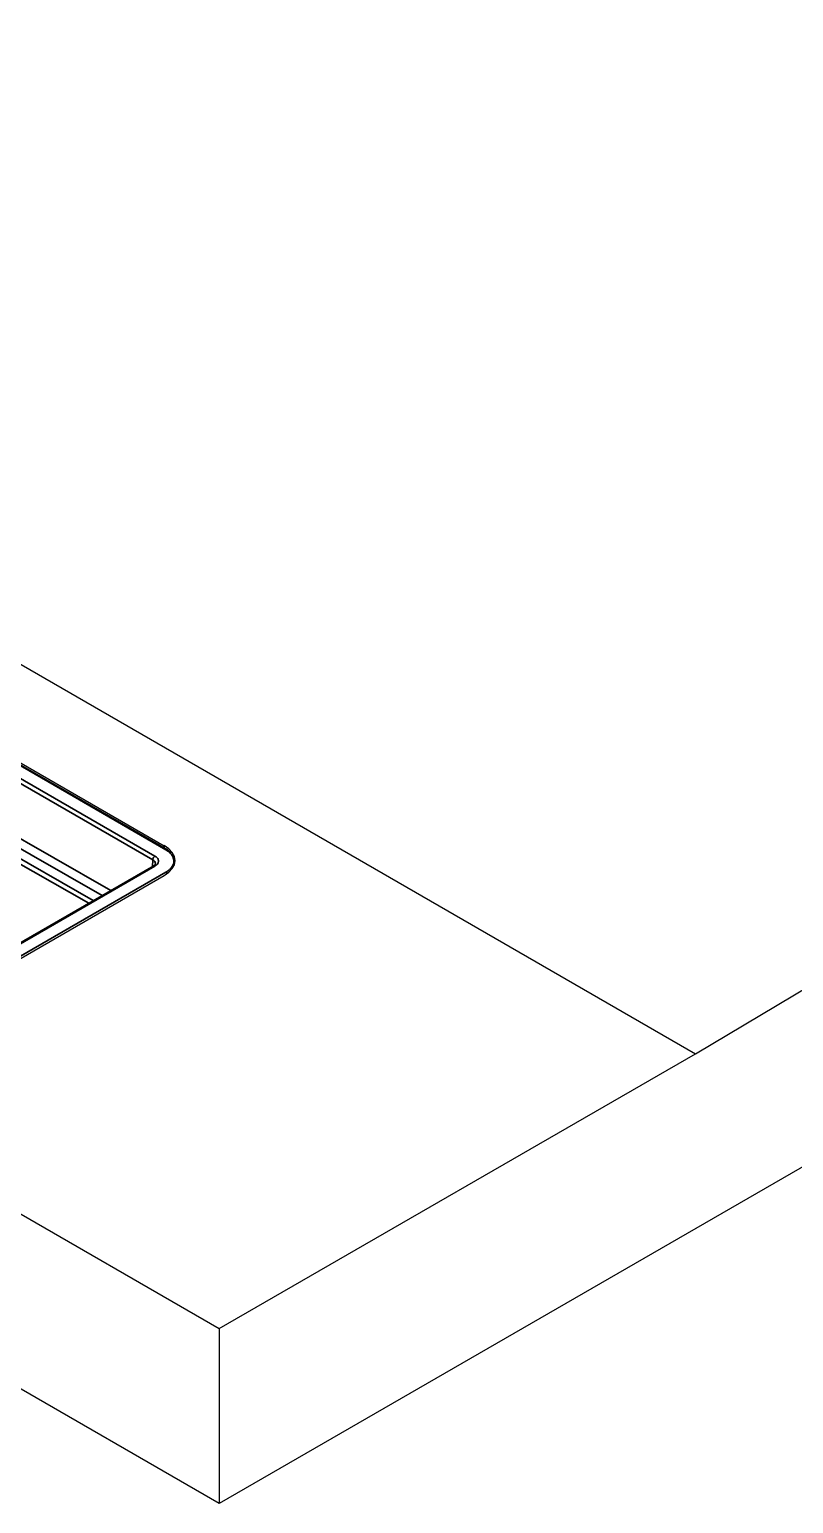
# Model space of a CAD drawing. Header units: millimetres. Extents: x 68 to 2000, y 100 to 2870.
# Drawn here: x 1538.6 to 1601, y 763.9 to 884.4 of the extents above; entities that cross this region are included whole.
import ezdxf

# ---------------------------------------------------------------- set-up
doc = ezdxf.new("R2010")
doc.units = ezdxf.units.MM
doc.header["$LTSCALE"] = 10
doc.layers.add('_Sichtbarkanten', color=7, linetype='Continuous', lineweight=25)
doc.layers.add('Sichtbar schmal (ISO)', color=7, linetype='Continuous', lineweight=35)

msp = doc.modelspace()

# ---------------------------------------------------------------- linework, layer by layer
at = {"layer": '_Sichtbarkanten'}
for p, q in [((1239.44, 1004.8), (1593, 800.68)), ((1593, 800.68), (1907.66, 988.47)), ((1200.55, 982.35), (1554.1, 778.22)), ((1268.43, 979.84), (1549.87, 817.36)), ((1268.89, 979.75), (1549.61, 817.68)), ((1907.66, 968.06), (1554.1, 763.93)), ((1548.72, 816.03), (1531.05, 805.83)), ((1549.61, 815.23), (1532.54, 805.37)), ((1554.1, 778.22), (1593, 800.68)), ((1554.1, 763.93), (1529.53, 778.12)), ((1554.1, 778.22), (1554.1, 763.93))]:
    msp.add_line(p, q, dxfattribs=at)
for centre, major_axis, ratio, start_param, end_param in [((1547.49, 816.46), (3, 0), 0.57735, 5.497787, 7.068583), ((1548.14, 816.22), (-0.75, -0.008), 0.577018, 3.118306, 3.118338)]:
    msp.add_ellipse(centre, major_axis=major_axis, ratio=ratio, start_param=start_param, end_param=end_param, dxfattribs=at)
msp.add_open_spline([(1549.87, 817.36), (1549.99, 817.28), (1550.11, 817.2), (1550.21, 817.12)], degree=3, dxfattribs=at)
msp.add_open_spline([(1548.72, 816.03), (1548.77, 816.06), (1548.81, 816.09), (1548.86, 816.14), (1548.87, 816.16), (1548.89, 816.2), (1548.89, 816.21), (1548.89, 816.22)], degree=3, knots=[0, 0, 0, 0, 0.0456944, 0.0456944, 0.0892955, 0.0892955, 0.1262263, 0.1262263, 0.1262263, 0.1262263], dxfattribs=at)
at = {"layer": 'Sichtbar schmal (ISO)'}
for p, q in [((1267.43, 979.31), (1548.85, 816.83)), ((1549.74, 817.34), (1268.31, 979.83)), ((1548.67, 816.53), (1267.25, 979.01)), ((1442.04, 872.16), (1544.54, 813.62)), ((1442.4, 872.77), (1545.25, 814.02)), ((1543.82, 813.2), (1535.76, 817.81)), ((1543.44, 812.98), (1535.35, 817.6)), ((1549.61, 817.68), (1549.61, 817.5)), ((1548.85, 816.02), (1531.18, 805.81)), ((1549.74, 815.51), (1532.06, 805.3)), ((1548.67, 816.53), (1548.65, 815.99))]:
    msp.add_line(p, q, dxfattribs=at)
for centre, major_axis, ratio, start_param, end_param in [((1548.85, 816.63), (-0.125, -0.217), 0.57735, 3.926991, 5.480334), ((1549.74, 817.14), (0.125, 0.217), 0.57735, 6.283177, 7.068583), ((1548.14, 816.22), (-0.75, -0.008), 0.577018, 3.118338, 3.921031), ((1548.85, 815.81), (-0.125, 0.217), 0.57735, 5.497787, 6.283185), ((1549.74, 815.3), (-0.125, 0.217), 0.57735, 4.789309, 5.497787)]:
    msp.add_ellipse(centre, major_axis=major_axis, ratio=ratio, start_param=start_param, end_param=end_param, dxfattribs=at)
for points, knots in [([(1548.85, 816.83), (1548.89, 816.81), (1548.92, 816.78), (1548.96, 816.76), (1548.99, 816.73), (1549.02, 816.7), (1549.05, 816.67), (1549.07, 816.64), (1549.09, 816.61), (1549.11, 816.57), (1549.12, 816.54), (1549.13, 816.51), (1549.14, 816.48), (1549.14, 816.44), (1549.14, 816.41), (1549.14, 816.37), (1549.13, 816.34), (1549.12, 816.31), (1549.11, 816.28), (1549.09, 816.24), (1549.07, 816.21), (1549.05, 816.18), (1549.02, 816.15), (1548.99, 816.12), (1548.96, 816.09), (1548.93, 816.07), (1548.89, 816.04), (1548.85, 816.02)], [0, 0, 0, 0, 0.111111, 0.111111, 0.111111, 0.222222, 0.222222, 0.222222, 0.333333, 0.333333, 0.333333, 0.444444, 0.444444, 0.444444, 0.555556, 0.555556, 0.555556, 0.666667, 0.666667, 0.666667, 0.777778, 0.777778, 0.777778, 0.888889, 0.888889, 0.888889, 1, 1, 1, 1]), ([(1549.74, 817.34), (1549.82, 817.3), (1549.89, 817.25), (1549.95, 817.2), (1550.02, 817.15), (1550.08, 817.1), (1550.13, 817.05), (1550.18, 816.99), (1550.22, 816.94), (1550.26, 816.88), (1550.3, 816.82), (1550.33, 816.77), (1550.35, 816.71), (1550.35, 816.7), (1550.35, 816.7), (1550.35, 816.7), (1550.37, 816.64), (1550.39, 816.58), (1550.4, 816.52), (1550.4, 816.52), (1550.4, 816.52), (1550.4, 816.52), (1550.4, 816.46), (1550.4, 816.4), (1550.4, 816.34), (1550.4, 816.34), (1550.4, 816.33), (1550.4, 816.33), (1550.39, 816.27), (1550.38, 816.22), (1550.36, 816.16), (1550.35, 816.16), (1550.35, 816.15), (1550.35, 816.15), (1550.33, 816.09), (1550.3, 816.04), (1550.27, 815.98), (1550.27, 815.98), (1550.26, 815.97), (1550.26, 815.97), (1550.23, 815.92), (1550.19, 815.86), (1550.14, 815.81), (1550.13, 815.81), (1550.13, 815.81), (1550.13, 815.8), (1550.08, 815.75), (1550.02, 815.7), (1549.96, 815.65), (1549.96, 815.65), (1549.96, 815.65), (1549.95, 815.65), (1549.89, 815.6), (1549.82, 815.55), (1549.74, 815.51)], [0, 0, 0, 0, 0.090909, 0.090909, 0.090909, 0.181748, 0.181748, 0.181748, 0.271516, 0.271516, 0.271516, 0.361211, 0.361211, 0.361211, 0.363636, 0.363636, 0.363636, 0.450924, 0.450924, 0.450924, 0.454545, 0.454545, 0.454545, 0.540645, 0.540645, 0.540645, 0.545455, 0.545455, 0.545455, 0.63041, 0.63041, 0.63041, 0.636364, 0.636364, 0.636364, 0.719986, 0.719986, 0.719986, 0.727273, 0.727273, 0.727273, 0.811363, 0.811363, 0.811363, 0.818182, 0.818182, 0.818182, 0.904885, 0.904885, 0.904885, 0.909091, 0.909091, 0.909091, 1, 1, 1, 1])]:
    msp.add_open_spline(points, degree=3, knots=knots, dxfattribs=at)

doc.saveas('drawing.dxf')
